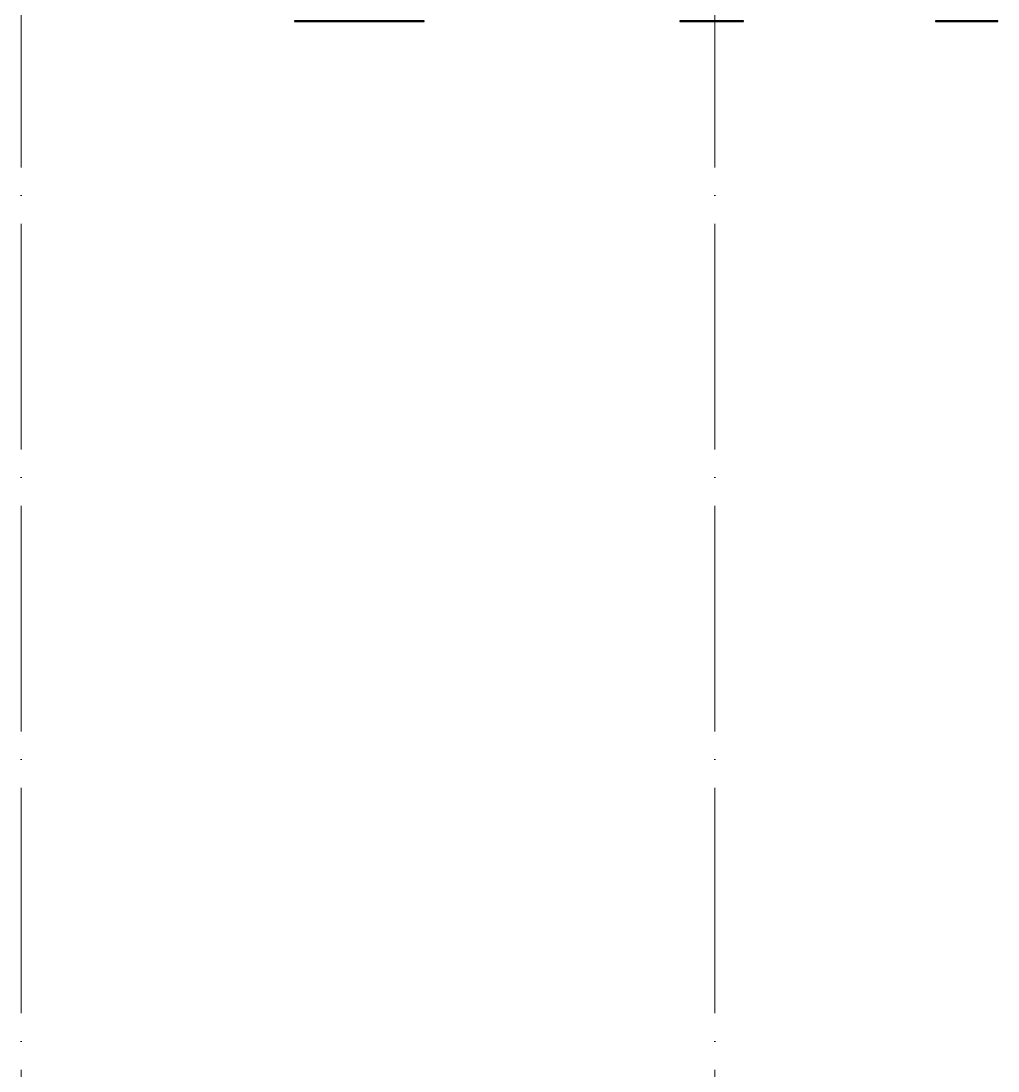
# Model space of a CAD drawing. Header units: millimetres. Extents: x -695119 to 412940, y -249585 to 622758.
# Drawn here: x -20508 to -11848, y 51023 to 60333 of the extents above; entities that cross this region are included whole.
import ezdxf

# ---------------------------------------------------------------- set-up
doc = ezdxf.new("R2010")
doc.units = ezdxf.units.MM
doc.linetypes.add('ADSK_Линия сетки', pattern=[25, 20, -2.5, 0, -2.5])
doc.layers.add('Оси', color=252, linetype='Continuous', lineweight=9)
doc.layers.add('Стены наружные', color=252, linetype='Continuous', lineweight=18)

# ---------------------------------------------------------------- blocks, each defined once
blk = doc.blocks.new('1 этаж')
at = {"layer": 'Оси', "color": 251, "linetype": 'ADSK_Линия сетки', "ltscale": 100, "true_color": 0x636466}
for p, q in [((-65457.8, -2641.7), (-65457.8, -33767.9)), ((-59307.8, -2641.7), (-59307.8, -33767.9))]:
    blk.add_line(p, q, dxfattribs=at)
at = {"layer": 'Стены наружные', "color": 251, "lineweight": 30, "true_color": 0x636466}
for p, q in [((-61882.8, -20843.7), (-63032.8, -20843.7)), ((-63032.8, -20843.7), (-63032.8, -20848.7)), ((-63032.8, -20848.7), (-61882.8, -20848.7)), ((-61882.8, -20848.7), (-61882.8, -20843.7)), ((-59052.8, -20843.7), (-59617.8, -20843.7)), ((-59617.8, -20843.7), (-59617.8, -20848.7)), ((-59617.8, -20848.7), (-59052.8, -20848.7)), ((-59052.8, -20848.7), (-59052.8, -20843.7)), ((-56797.8, -20843.7), (-57352.8, -20843.7)), ((-57352.8, -20843.7), (-57352.8, -20848.7)), ((-57352.8, -20848.7), (-56797.8, -20848.7)), ((-56797.8, -20848.7), (-56797.8, -20843.7))]:
    blk.add_line(p, q, dxfattribs=at)
at = {"layer": 'Стены наружные', "color": 251, "linetype": 'Continuous', "lineweight": 9, "true_color": 0x636466}
for p, q in [((-62105.6, -20843.7), (-62108.5, -20848.7)), ((-62080.8, -20848.7), (-62083.7, -20843.7)), ((-59409.9, -20848.3), (-59410.2, -20848.7)), ((-57155.7, -20844.9), (-57156.4, -20843.7)), ((-56801.5, -20848.7), (-56804.4, -20843.7))]:
    blk.add_line(p, q, dxfattribs=at)

msp = doc.modelspace()

# ---------------------------------------------------------------- block references
msp.add_blockref('1 этаж', (44950.089, 81176.937))

doc.saveas('drawing.dxf')
